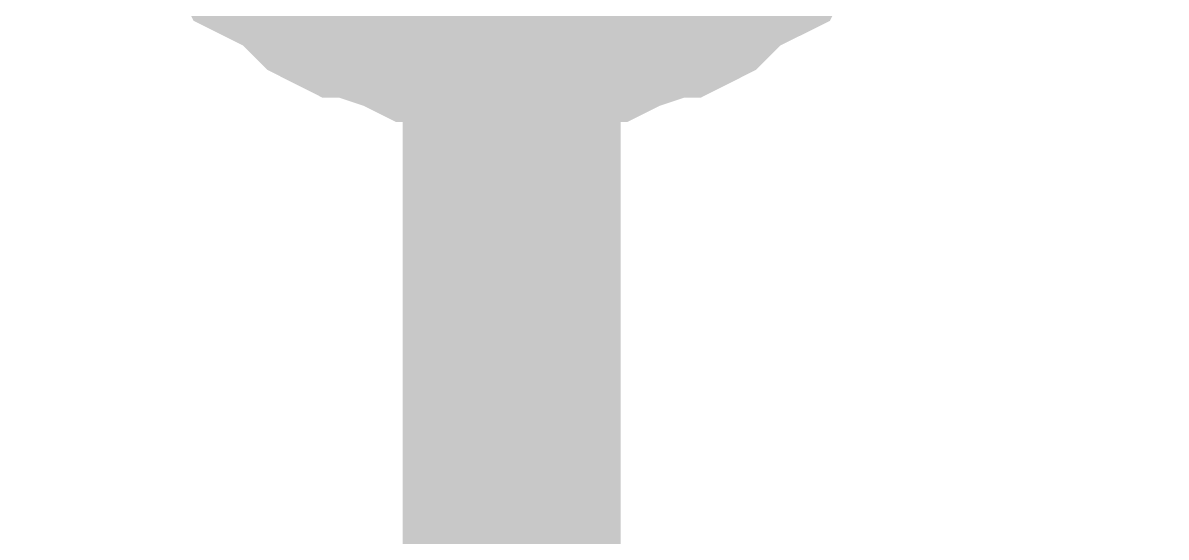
# Model space of a CAD drawing. Header units: inches. Extents: x 0 to 432, y 0 to 280.
# Drawn here: x 240.632 to 242.204, y 166.414 to 167.121 of the extents above; entities that cross this region are included whole.
import ezdxf

# ---------------------------------------------------------------- set-up
doc = ezdxf.new("R2010")
doc.units = ezdxf.units.IN
doc.layers.add('Sheet', color=255, linetype='Continuous')

msp = doc.modelspace()

# ---------------------------------------------------------------- linework, layer by layer
at = {"layer": 'Sheet'}
for points in [[(247.4023, 147.3139, 0.2997, 0.2997, 0), (241.304, 147.3139, 0.2997, 0.2997, 0), (241.304, 167.6288, 0.2997, 0.2997, 0), (238.2604, 167.6288, 0.2997, 0.2997, 0)], [(241.304, 167.1234, 0.2997, 0.2997, 0), (241.2815, 167.1234, 0.2997, 0.2997, 0), (241.2478, 167.1234, 0.2997, 0.2997, 0), (241.2253, 167.1347, 0.2997, 0.2997, 0), (241.2029, 167.1347, 0.2997, 0.2997, 0), (241.1804, 167.1347, 0.2997, 0.2997, 0), (241.158, 167.1459, 0.2997, 0.2997, 0), (241.1243, 167.1571, 0.2997, 0.2997, 0), (241.1018, 167.1683, 0.2997, 0.2997, 0), (241.0793, 167.1683, 0.2997, 0.2997, 0), (241.0569, 167.1796, 0.2997, 0.2997, 0), (241.0457, 167.1908, 0.2997, 0.2997, 0), (241.0232, 167.2133, 0.2997, 0.2997, 0), (241.0007, 167.2245, 0.2997, 0.2997, 0), (240.9783, 167.2357, 0.2997, 0.2997, 0), (240.967, 167.2582, 0.2997, 0.2997, 0), (240.9446, 167.2694, 0.2997, 0.2997, 0), (240.9333, 167.2919, 0.2997, 0.2997, 0)], [(241.304, 167.1234, 0.2997, 0.2997, 0), (241.2815, 167.1234, 0.2997, 0.2997, 0), (241.2478, 167.1234, 0.2997, 0.2997, 0), (241.2253, 167.1347, 0.2997, 0.2997, 0), (241.2029, 167.1347, 0.2997, 0.2997, 0), (241.1804, 167.1347, 0.2997, 0.2997, 0), (241.158, 167.1459, 0.2997, 0.2997, 0), (241.1243, 167.1571, 0.2997, 0.2997, 0), (241.1018, 167.1683, 0.2997, 0.2997, 0), (241.0793, 167.1683, 0.2997, 0.2997, 0), (241.0569, 167.1796, 0.2997, 0.2997, 0), (241.0457, 167.1908, 0.2997, 0.2997, 0), (241.0232, 167.2133, 0.2997, 0.2997, 0), (241.0007, 167.2245, 0.2997, 0.2997, 0), (240.9783, 167.2357, 0.2997, 0.2997, 0), (240.967, 167.2582, 0.2997, 0.2997, 0), (240.9446, 167.2694, 0.2997, 0.2997, 0), (240.9333, 167.2919, 0.2997, 0.2997, 0)], [(241.304, 167.1234, 0.2997, 0.2997, 0), (241.2815, 167.1234, 0.2997, 0.2997, 0), (241.2478, 167.1234, 0.2997, 0.2997, 0), (241.2253, 167.1347, 0.2997, 0.2997, 0), (241.2029, 167.1347, 0.2997, 0.2997, 0), (241.1804, 167.1347, 0.2997, 0.2997, 0), (241.158, 167.1459, 0.2997, 0.2997, 0), (241.1243, 167.1571, 0.2997, 0.2997, 0), (241.1018, 167.1683, 0.2997, 0.2997, 0), (241.0793, 167.1683, 0.2997, 0.2997, 0), (241.0569, 167.1796, 0.2997, 0.2997, 0), (241.0457, 167.1908, 0.2997, 0.2997, 0), (241.0232, 167.2133, 0.2997, 0.2997, 0), (241.0007, 167.2245, 0.2997, 0.2997, 0), (240.9783, 167.2357, 0.2997, 0.2997, 0), (240.967, 167.2582, 0.2997, 0.2997, 0), (240.9446, 167.2694, 0.2997, 0.2997, 0), (240.9333, 167.2919, 0.2997, 0.2997, 0)], [(241.304, 167.1234, 0.2997, 0.2997, 0), (241.2815, 167.1234, 0.2997, 0.2997, 0), (241.2478, 167.1234, 0.2997, 0.2997, 0), (241.2253, 167.1347, 0.2997, 0.2997, 0), (241.2029, 167.1347, 0.2997, 0.2997, 0), (241.1804, 167.1347, 0.2997, 0.2997, 0), (241.158, 167.1459, 0.2997, 0.2997, 0), (241.1243, 167.1571, 0.2997, 0.2997, 0), (241.1018, 167.1683, 0.2997, 0.2997, 0), (241.0793, 167.1683, 0.2997, 0.2997, 0), (241.0569, 167.1796, 0.2997, 0.2997, 0), (241.0457, 167.1908, 0.2997, 0.2997, 0), (241.0232, 167.2133, 0.2997, 0.2997, 0), (241.0007, 167.2245, 0.2997, 0.2997, 0), (240.9783, 167.2357, 0.2997, 0.2997, 0), (240.967, 167.2582, 0.2997, 0.2997, 0), (240.9446, 167.2694, 0.2997, 0.2997, 0), (240.9333, 167.2919, 0.2997, 0.2997, 0)], [(241.6746, 167.2919, 0.2997, 0.2997, 0), (241.6633, 167.2694, 0.2997, 0.2997, 0), (241.6409, 167.2582, 0.2997, 0.2997, 0), (241.6297, 167.2357, 0.2997, 0.2997, 0), (241.6072, 167.2245, 0.2997, 0.2997, 0), (241.5847, 167.2133, 0.2997, 0.2997, 0), (241.5623, 167.1908, 0.2997, 0.2997, 0), (241.551, 167.1796, 0.2997, 0.2997, 0), (241.5286, 167.1683, 0.2997, 0.2997, 0), (241.5061, 167.1683, 0.2997, 0.2997, 0), (241.4837, 167.1571, 0.2997, 0.2997, 0), (241.45, 167.1459, 0.2997, 0.2997, 0), (241.4275, 167.1347, 0.2997, 0.2997, 0), (241.405, 167.1347, 0.2997, 0.2997, 0), (241.3826, 167.1347, 0.2997, 0.2997, 0), (241.3601, 167.1234, 0.2997, 0.2997, 0), (241.3264, 167.1234, 0.2997, 0.2997, 0), (241.304, 167.1234, 0.2997, 0.2997, 0)], [(241.6746, 167.2919, 0.2997, 0.2997, 0), (241.6633, 167.2694, 0.2997, 0.2997, 0), (241.6409, 167.2582, 0.2997, 0.2997, 0), (241.6297, 167.2357, 0.2997, 0.2997, 0), (241.6072, 167.2245, 0.2997, 0.2997, 0), (241.5847, 167.2133, 0.2997, 0.2997, 0), (241.5623, 167.1908, 0.2997, 0.2997, 0), (241.551, 167.1796, 0.2997, 0.2997, 0), (241.5286, 167.1683, 0.2997, 0.2997, 0), (241.5061, 167.1683, 0.2997, 0.2997, 0), (241.4837, 167.1571, 0.2997, 0.2997, 0), (241.45, 167.1459, 0.2997, 0.2997, 0), (241.4275, 167.1347, 0.2997, 0.2997, 0), (241.405, 167.1347, 0.2997, 0.2997, 0), (241.3826, 167.1347, 0.2997, 0.2997, 0), (241.3601, 167.1234, 0.2997, 0.2997, 0), (241.3264, 167.1234, 0.2997, 0.2997, 0), (241.304, 167.1234, 0.2997, 0.2997, 0)], [(241.6746, 167.2919, 0.2997, 0.2997, 0), (241.6633, 167.2694, 0.2997, 0.2997, 0), (241.6409, 167.2582, 0.2997, 0.2997, 0), (241.6297, 167.2357, 0.2997, 0.2997, 0), (241.6072, 167.2245, 0.2997, 0.2997, 0), (241.5847, 167.2133, 0.2997, 0.2997, 0), (241.5623, 167.1908, 0.2997, 0.2997, 0), (241.551, 167.1796, 0.2997, 0.2997, 0), (241.5286, 167.1683, 0.2997, 0.2997, 0), (241.5061, 167.1683, 0.2997, 0.2997, 0), (241.4837, 167.1571, 0.2997, 0.2997, 0), (241.45, 167.1459, 0.2997, 0.2997, 0), (241.4275, 167.1347, 0.2997, 0.2997, 0), (241.405, 167.1347, 0.2997, 0.2997, 0), (241.3826, 167.1347, 0.2997, 0.2997, 0), (241.3601, 167.1234, 0.2997, 0.2997, 0), (241.3264, 167.1234, 0.2997, 0.2997, 0), (241.304, 167.1234, 0.2997, 0.2997, 0)], [(241.6746, 167.2919, 0.2997, 0.2997, 0), (241.6633, 167.2694, 0.2997, 0.2997, 0), (241.6409, 167.2582, 0.2997, 0.2997, 0), (241.6297, 167.2357, 0.2997, 0.2997, 0), (241.6072, 167.2245, 0.2997, 0.2997, 0), (241.5847, 167.2133, 0.2997, 0.2997, 0), (241.5623, 167.1908, 0.2997, 0.2997, 0), (241.551, 167.1796, 0.2997, 0.2997, 0), (241.5286, 167.1683, 0.2997, 0.2997, 0), (241.5061, 167.1683, 0.2997, 0.2997, 0), (241.4837, 167.1571, 0.2997, 0.2997, 0), (241.45, 167.1459, 0.2997, 0.2997, 0), (241.4275, 167.1347, 0.2997, 0.2997, 0), (241.405, 167.1347, 0.2997, 0.2997, 0), (241.3826, 167.1347, 0.2997, 0.2997, 0), (241.3601, 167.1234, 0.2997, 0.2997, 0), (241.3264, 167.1234, 0.2997, 0.2997, 0), (241.304, 167.1234, 0.2997, 0.2997, 0)], [(241.304, 167.1234, 0.0991, 0.0991, 0), (241.2815, 167.1234, 0.0991, 0.0991, 0), (241.2478, 167.1234, 0.0991, 0.0991, 0), (241.2253, 167.1347, 0.0991, 0.0991, 0), (241.2029, 167.1347, 0.0991, 0.0991, 0), (241.1804, 167.1347, 0.0991, 0.0991, 0), (241.158, 167.1459, 0.0991, 0.0991, 0), (241.1243, 167.1571, 0.0991, 0.0991, 0), (241.1018, 167.1683, 0.0991, 0.0991, 0), (241.0793, 167.1683, 0.0991, 0.0991, 0), (241.0569, 167.1796, 0.0991, 0.0991, 0)], [(241.304, 167.1234, 0.0991, 0.0991, 0), (241.2815, 167.1234, 0.0991, 0.0991, 0), (241.2478, 167.1234, 0.0991, 0.0991, 0), (241.2253, 167.1347, 0.0991, 0.0991, 0), (241.2029, 167.1347, 0.0991, 0.0991, 0), (241.1804, 167.1347, 0.0991, 0.0991, 0), (241.158, 167.1459, 0.0991, 0.0991, 0), (241.1243, 167.1571, 0.0991, 0.0991, 0), (241.1018, 167.1683, 0.0991, 0.0991, 0), (241.0793, 167.1683, 0.0991, 0.0991, 0), (241.0569, 167.1796, 0.0991, 0.0991, 0)], [(241.304, 167.1234, 0.0991, 0.0991, 0), (241.2815, 167.1234, 0.0991, 0.0991, 0), (241.2478, 167.1234, 0.0991, 0.0991, 0), (241.2253, 167.1347, 0.0991, 0.0991, 0), (241.2029, 167.1347, 0.0991, 0.0991, 0), (241.1804, 167.1347, 0.0991, 0.0991, 0), (241.158, 167.1459, 0.0991, 0.0991, 0), (241.1243, 167.1571, 0.0991, 0.0991, 0), (241.1018, 167.1683, 0.0991, 0.0991, 0), (241.0793, 167.1683, 0.0991, 0.0991, 0), (241.0569, 167.1796, 0.0991, 0.0991, 0)], [(241.304, 167.1234, 0.0991, 0.0991, 0), (241.2815, 167.1234, 0.0991, 0.0991, 0), (241.2478, 167.1234, 0.0991, 0.0991, 0), (241.2253, 167.1347, 0.0991, 0.0991, 0), (241.2029, 167.1347, 0.0991, 0.0991, 0), (241.1804, 167.1347, 0.0991, 0.0991, 0), (241.158, 167.1459, 0.0991, 0.0991, 0), (241.1243, 167.1571, 0.0991, 0.0991, 0), (241.1018, 167.1683, 0.0991, 0.0991, 0), (241.0793, 167.1683, 0.0991, 0.0991, 0), (241.0569, 167.1796, 0.0991, 0.0991, 0)], [(241.551, 167.1796, 0.0991, 0.0991, 0), (241.5286, 167.1683, 0.0991, 0.0991, 0), (241.5061, 167.1683, 0.0991, 0.0991, 0), (241.4837, 167.1571, 0.0991, 0.0991, 0), (241.45, 167.1459, 0.0991, 0.0991, 0), (241.4275, 167.1347, 0.0991, 0.0991, 0), (241.405, 167.1347, 0.0991, 0.0991, 0), (241.3826, 167.1347, 0.0991, 0.0991, 0), (241.3601, 167.1234, 0.0991, 0.0991, 0), (241.3264, 167.1234, 0.0991, 0.0991, 0), (241.304, 167.1234, 0.0991, 0.0991, 0)], [(241.551, 167.1796, 0.0991, 0.0991, 0), (241.5286, 167.1683, 0.0991, 0.0991, 0), (241.5061, 167.1683, 0.0991, 0.0991, 0), (241.4837, 167.1571, 0.0991, 0.0991, 0), (241.45, 167.1459, 0.0991, 0.0991, 0), (241.4275, 167.1347, 0.0991, 0.0991, 0), (241.405, 167.1347, 0.0991, 0.0991, 0), (241.3826, 167.1347, 0.0991, 0.0991, 0), (241.3601, 167.1234, 0.0991, 0.0991, 0), (241.3264, 167.1234, 0.0991, 0.0991, 0), (241.304, 167.1234, 0.0991, 0.0991, 0)], [(241.551, 167.1796, 0.0991, 0.0991, 0), (241.5286, 167.1683, 0.0991, 0.0991, 0), (241.5061, 167.1683, 0.0991, 0.0991, 0), (241.4837, 167.1571, 0.0991, 0.0991, 0), (241.45, 167.1459, 0.0991, 0.0991, 0), (241.4275, 167.1347, 0.0991, 0.0991, 0), (241.405, 167.1347, 0.0991, 0.0991, 0), (241.3826, 167.1347, 0.0991, 0.0991, 0), (241.3601, 167.1234, 0.0991, 0.0991, 0), (241.3264, 167.1234, 0.0991, 0.0991, 0), (241.304, 167.1234, 0.0991, 0.0991, 0)], [(241.551, 167.1796, 0.0991, 0.0991, 0), (241.5286, 167.1683, 0.0991, 0.0991, 0), (241.5061, 167.1683, 0.0991, 0.0991, 0), (241.4837, 167.1571, 0.0991, 0.0991, 0), (241.45, 167.1459, 0.0991, 0.0991, 0), (241.4275, 167.1347, 0.0991, 0.0991, 0), (241.405, 167.1347, 0.0991, 0.0991, 0), (241.3826, 167.1347, 0.0991, 0.0991, 0), (241.3601, 167.1234, 0.0991, 0.0991, 0), (241.3264, 167.1234, 0.0991, 0.0991, 0), (241.304, 167.1234, 0.0991, 0.0991, 0)]]:
    msp.add_lwpolyline(points, format="xyseb", dxfattribs=at)

doc.saveas('drawing.dxf')
